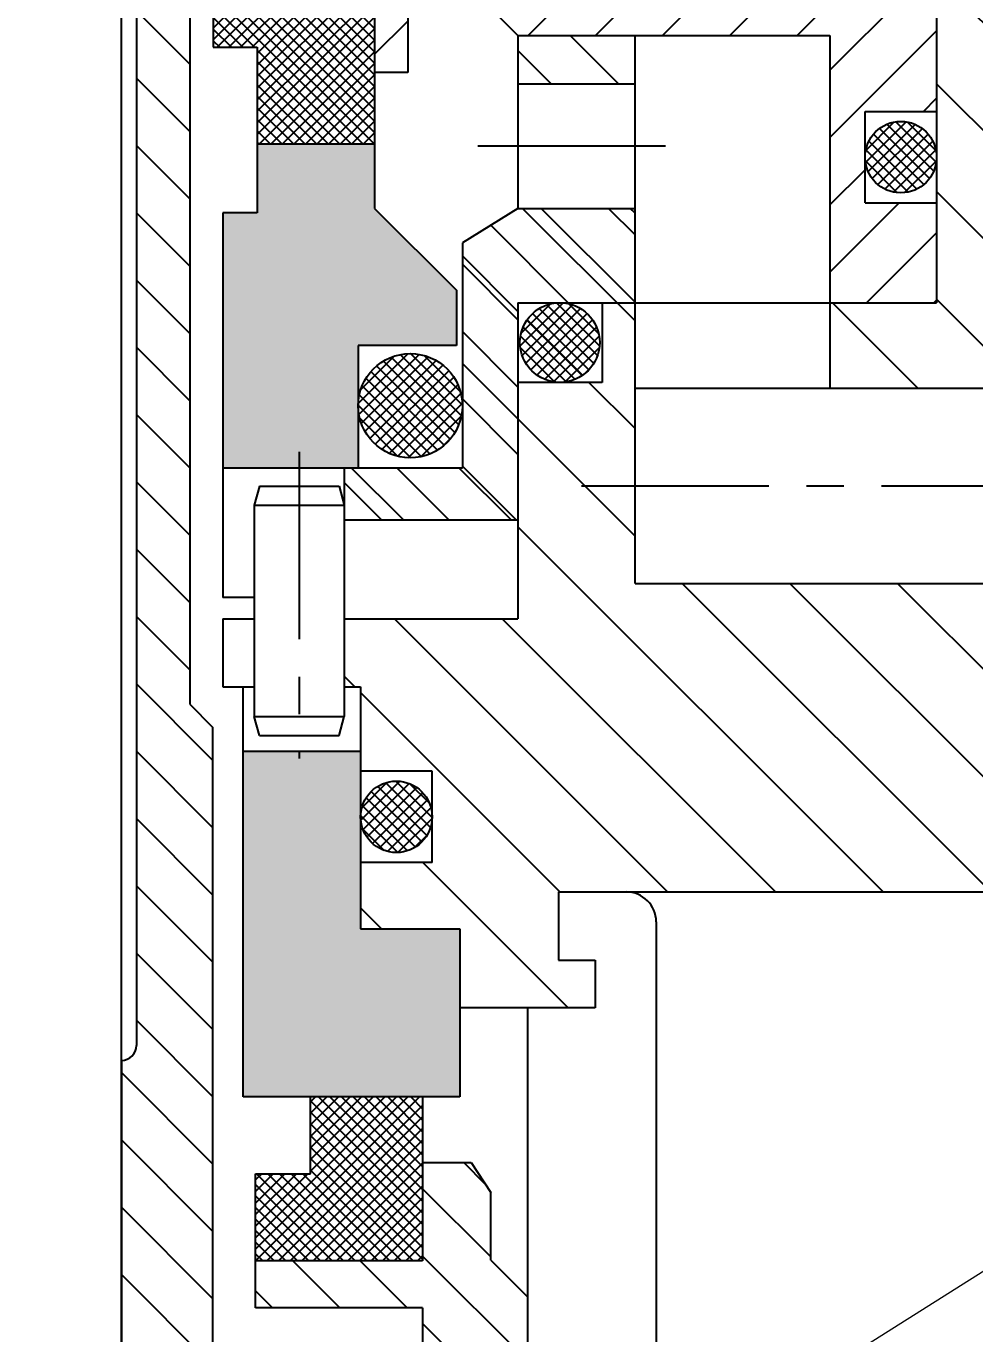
# Model space of a CAD drawing. Header units: inches. Extents: x -375 to 8535, y -477 to 12465.
# Drawn here: x 1673.52 to 1705.16, y 8089.6 to 8133.22 of the extents above; entities that cross this region are included whole.
import ezdxf

# ---------------------------------------------------------------- set-up
doc = ezdxf.new("R2010")
doc.units = ezdxf.units.IN
doc.header["$LTSCALE"] = 5
doc.linetypes.add('CENTER', pattern=[2, 1.25, -0.25, 0.25, -0.25])
for name, color, linetype in [('1轮廓实线层', 7, 'Continuous'), ('2细线层', 4, 'Continuous'), ('3中心线层', 1, 'CENTER'), ('5剖面线层', 2, 'Continuous')]:
    doc.layers.add(name, color=color, linetype=linetype)
doc.layers.add('图层4', color=3, linetype='Continuous', lineweight=13)
doc.styles.add('HC_TEXTSTYLE', font='isocp', dxfattribs={"width": 0.667, "bigfont": 'hzfs'})
doc.styles.add('PC_TEXTSTYLE', font='isocp.shx', dxfattribs={"width": 0.8, "bigfont": 'hzfs.shx'})
doc.dimstyles.new('TH_GBDIM', dxfattribs={"dimscale": 15, "dimtxt": 3, "dimasz": 2.5, "dimexe": 1.25, "dimexo": 0, "dimgap": 0.8, "dimtad": 1, "dimdec": 0, "dimzin": 0, "dimdsep": 46, "dimtxsty": 'PC_TEXTSTYLE', "dimcen": 2.5, "dimclrd": 256, "dimclre": 256, "dimclrt": 3, "dimadec": 0, "dimazin": 0, "dimtfac": 0.714286, "dimtdec": 0, "dimtmove": 0, "dimatfit": 3, "dimfxl": 0, "dimtzin": 0, "dimlwd": -1, "dimlwe": -1, "dimarcsym": 0})
pattern_1 = [(45, (5799.4296, -2833.5269), (-1.12253202, 1.12253202), [])]
pattern_2 = [(225, (5799.42965, -2829.7719), (0.1928510002, -0.1928510002), []), (315, (5799.42965, -2829.7719), (0.1928510002, 0.1928510002), [])]
pattern_3 = [(225, (5799.42965, -2833.52687), (0.1928510002, -0.1928510002), []), (315, (5799.42965, -2833.52687), (0.1928510002, 0.1928510002), [])]

# ---------------------------------------------------------------- blocks, each defined once
blk = doc.blocks.new('*D1726')
at = {"layer": '1轮廓实线层', "color": 3}
for p, q in [((1314.198, 8127.39), (1314.198, 8003.718)), ((1824.198, 8127.39), (1824.198, 8003.718)), ((1786.698, 8022.468), (1351.698, 8022.468))]:
    blk.add_line(p, q, dxfattribs=at)
for points in [[(1351.698, 8028.718), (1351.698, 8016.218), (1314.198, 8022.468)], [(1786.698, 8016.218), (1786.698, 8028.718), (1824.198, 8022.468)]]:
    blk.add_solid(points, dxfattribs=at)
at = {"layer": 'Defpoints', "color": 0}
for p in [(1314.198, 8127.39), (1824.198, 8127.39), (1314.198, 8022.468)]:
    blk.add_point(p, dxfattribs=at)
at = {"layer": '1轮廓实线层', "color": 3, "insert": (1431.04, 8056.968), "char_height": 45, "attachment_point": 5, "style": 'PC_TEXTSTYLE'}
blk.add_mtext('510', dxfattribs=at)
blk = doc.blocks.new('55-CD')
at = {"layer": '2细线层'}
h = blk.add_hatch(dxfattribs=at)
h.set_pattern_fill('AR-SAND', color=256, scale=0.02, angle=180, style=0)
h.set_pattern_definition([(217.5, (5799.42965, -2833.5269), (0.032000626, -0.978826475), [0, -0.77216, 0, -0.8636, 0, -0.8255]), (187.5, (5799.4296, -2833.5269), (-0.89904657, -1.4336502), [0, -0.41656, 0, -0.69596, 0, -0.2667]), (147.5, (5800.0545, -2833.5269), (-1.58198474, -0.00287437), [0, -0.254, 0, -0.9144, 0, -1.1938]), (137.5, (5800.0545, -2833.5269), (-1.527112905, -0.44585865), [0, -0.127, 0, -0.59944, 0, -0.6858])])
h.paths.add_polyline_path([(-13852.589, 2910.814), (-13852.589, 2908.73), (-13850.626, 2908.73), (-13848.079, 2908.73), (-13848.079, 2917.247), (-13849.227, 2917.247), (-13849.227, 2919.536), (-13853.14, 2919.536), (-13853.14, 2917.396), (-13855.864, 2914.673), (-13855.864, 2912.827), (-13852.589, 2912.827)])
h.paths.add_polyline_path([(-13785.159, 2917.247), (-13786.307, 2917.247), (-13786.307, 2908.73), (-13783.76, 2908.73), (-13781.797, 2908.73), (-13781.797, 2910.814), (-13781.797, 2912.827), (-13778.522, 2912.827), (-13778.522, 2914.673), (-13781.246, 2917.396), (-13781.246, 2919.536), (-13785.159, 2919.536)])
h = blk.add_hatch(dxfattribs=at)
h.set_pattern_fill('AR-SAND', color=256, scale=0.02, angle=180, style=0)
h.set_pattern_definition([(217.5, (5799.42965, -2829.7719), (0.032000626, -0.978826475), [0, -0.77216, 0, -0.8636, 0, -0.8255]), (187.5, (5799.4296, -2829.7719), (-0.89904657, -1.4336502), [0, -0.41656, 0, -0.69596, 0, -0.2667]), (147.5, (5800.0545, -2829.7719), (-1.58198474, -0.00287437), [0, -0.254, 0, -0.9144, 0, -1.1938]), (137.5, (5800.0545, -2829.7719), (-1.527112905, -0.44585865), [0, -0.127, 0, -0.59944, 0, -0.6858])])
h.paths.add_polyline_path([(-13852.672, 2897.098), (-13852.672, 2895.571), (-13852.672, 2893.367), (-13855.979, 2893.367), (-13855.979, 2888.88), (-13855.979, 2887.755), (-13854.74, 2887.755), (-13851.004, 2887.755), (-13848.753, 2887.755), (-13848.753, 2899.277), (-13850.626, 2899.277), (-13852.672, 2899.277), (-13852.672, 2898.625)])
h.paths.add_polyline_path([(-13781.714, 2897.098), (-13781.714, 2898.625), (-13781.714, 2899.277), (-13783.76, 2899.277), (-13785.633, 2899.277), (-13785.633, 2887.755), (-13783.382, 2887.755), (-13779.646, 2887.755), (-13778.407, 2887.755), (-13778.407, 2888.88), (-13778.407, 2893.367), (-13781.714, 2893.367), (-13781.714, 2895.571)])
at = {"layer": '5剖面线层'}
h = blk.add_hatch(dxfattribs=at)
h.set_pattern_fill('ANSI31', color=256, scale=0.5, angle=90, style=0)
h.paths.add_polyline_path([(-13844.693, 2870.459), (-13844.693, 2888.971, -0.414214), (-13845.193, 2889.471), (-13845.193, 2924.091, -0.414214), (-13844.693, 2924.591), (-13844.693, 2946.261), (-13847.112, 2946.261, -0.414214), (-13848.112, 2947.261), (-13848.112, 2948.432), (-13848.112, 2949.602, -0.414214), (-13847.112, 2950.602), (-13844.693, 2950.602), (-13844.693, 2952.152), (-13849.098, 2952.152), (-13850.098, 2951.152), (-13850.098, 2950.102), (-13850.098, 2945.058), (-13850.098, 2941.13), (-13849.539, 2941.13), (-13846.974, 2941.13), (-13846.974, 2933.597), (-13846.974, 2930.09), (-13846.974, 2929.183), (-13846.974, 2927.883), (-13846.974, 2900.857), (-13847.737, 2900.094), (-13847.737, 2877.896), (-13847.737, 2876.465), (-13847.737, 2874.938), (-13847.737, 2873.411), (-13847.737, 2870.459)])
h.paths.add_polyline_path([(-13786.649, 2870.459), (-13786.649, 2873.411), (-13786.649, 2874.938), (-13786.649, 2876.465), (-13786.649, 2877.896), (-13786.649, 2900.094), (-13787.412, 2900.857), (-13787.412, 2927.883), (-13787.412, 2929.183), (-13787.412, 2930.09), (-13787.412, 2933.597), (-13787.412, 2941.13), (-13784.847, 2941.13), (-13784.288, 2941.13), (-13784.288, 2945.058), (-13784.288, 2950.102), (-13784.288, 2951.152), (-13785.288, 2952.152), (-13789.693, 2952.152), (-13789.693, 2950.602), (-13787.274, 2950.602, -0.414214), (-13786.274, 2949.602), (-13786.274, 2948.432), (-13786.274, 2947.261, -0.414214), (-13787.274, 2946.261), (-13789.693, 2946.261), (-13789.693, 2924.591, -0.414214), (-13789.193, 2924.091), (-13789.193, 2889.471, -0.414214), (-13789.693, 2888.971), (-13789.693, 2870.459)])
h.paths.add_polyline_path([(-13786.649, 2863.706), (-13789.693, 2863.706), (-13789.693, 2861.407), (-13787.649, 2861.407), (-13786.649, 2862.407)])
h.paths.add_polyline_path([(-13847.737, 2862.407), (-13846.737, 2861.407), (-13844.693, 2861.407), (-13844.693, 2863.706), (-13847.737, 2863.706)])
h = blk.add_hatch(dxfattribs=at)
h.set_pattern_fill('ANSI31', color=256, scale=0.5, style=0)
h.set_pattern_definition(pattern_1)
h.paths.add_polyline_path([(-13786.628, 2926.124), (-13781.246, 2926.124), (-13781.246, 2921.924), (-13780.142, 2921.924), (-13780.142, 2950.102), (-13782.071, 2950.102), (-13782.071, 2948.338), (-13780.972, 2948.338), (-13780.972, 2945.058), (-13783.212, 2945.058), (-13783.212, 2938.888), (-13784.847, 2938.888), (-13787.04, 2938.888), (-13787.04, 2935.519), (-13784.847, 2935.519), (-13782.661, 2935.519), (-13782.661, 2927.883), (-13783.638, 2927.883), (-13786.628, 2927.883)])
h = blk.add_hatch(dxfattribs=at)
h.set_pattern_fill('ANSI31', color=256, scale=0.8, angle=90, style=0)
h.paths.add_polyline_path([(-13897.693, 2927.595, 0.414214), (-13899.693, 2925.595), (-13899.693, 2896.595, 0.414214), (-13897.693, 2894.595), (-13891.193, 2894.595), (-13891.193, 2927.595)])
h.paths.add_polyline_path([(-13861.529, 2894.595), (-13859.27, 2894.595), (-13859.27, 2892.318), (-13860.495, 2892.318), (-13860.495, 2890.725), (-13858.237, 2890.725), (-13855.979, 2890.725), (-13855.979, 2893.367), (-13852.672, 2893.367), (-13852.672, 2895.571), (-13855.056, 2895.571), (-13855.056, 2897.098, -1), (-13852.672, 2897.098, -1), (-13855.056, 2897.098), (-13855.056, 2898.625), (-13852.672, 2898.625), (-13852.672, 2899.277), (-13852.672, 2901.438), (-13852.126, 2901.438), (-13852.126, 2903.705), (-13857.919, 2903.705), (-13857.919, 2907.001), (-13857.919, 2911.589), (-13859.316, 2911.589), (-13860.727, 2911.589), (-13860.727, 2914.248), (-13861.824, 2914.248), (-13868.323, 2914.248), (-13871.88, 2914.248), (-13871.88, 2917.579), (-13871.88, 2919.106), (-13871.88, 2920.633), (-13871.88, 2926.323), (-13871.88, 2927.595), (-13873.193, 2927.595), (-13873.193, 2894.595)])
h.paths.add_polyline_path([(-13778.322, 2910.814), (-13778.322, 2908.73), (-13781.797, 2908.73), (-13782.26, 2908.73), (-13782.26, 2907.5), (-13782.26, 2907.001), (-13776.467, 2907.001), (-13776.467, 2911.589), (-13776.467, 2914.248), (-13775.07, 2914.248, -0.414214), (-13773.741, 2912.919, -0.414214), (-13775.07, 2911.589), (-13776.467, 2911.589), (-13776.467, 2907.001), (-13776.467, 2903.705), (-13782.26, 2903.705), (-13782.26, 2901.438), (-13781.714, 2901.438), (-13781.714, 2899.277), (-13781.714, 2898.625), (-13779.33, 2898.625), (-13779.33, 2897.098), (-13779.33, 2895.571), (-13781.714, 2895.571), (-13781.714, 2893.367), (-13778.407, 2893.367), (-13778.407, 2890.725), (-13776.149, 2890.725), (-13773.891, 2890.725), (-13773.891, 2892.318), (-13775.116, 2892.318), (-13775.116, 2894.595), (-13772.857, 2894.595), (-13736.693, 2894.595, 0.414214), (-13734.693, 2896.595), (-13734.693, 2898.986), (-13749.714, 2899.583), (-13749.714, 2900.806), (-13755.352, 2900.806), (-13755.352, 2904.888), (-13772.562, 2904.888), (-13772.562, 2908.143), (-13772.562, 2911.399), (-13772.562, 2914.248), (-13773.659, 2914.248), (-13773.659, 2911.589), (-13775.07, 2911.589, -1), (-13775.07, 2914.248), (-13773.659, 2914.248), (-13772.562, 2914.248), (-13772.562, 2917.396), (-13776.469, 2917.396), (-13778.322, 2916.25)])
h.paths.add_polyline_path([(-13755.352, 2911.399), (-13755.352, 2915.481), (-13749.714, 2915.481), (-13749.714, 2916.704), (-13734.693, 2917.301), (-13734.693, 2925.595, 0.414214), (-13736.693, 2927.595), (-13762.506, 2927.595), (-13762.506, 2926.323), (-13762.506, 2920.633), (-13762.506, 2919.106), (-13762.506, 2917.579), (-13762.506, 2914.248), (-13766.063, 2914.248), (-13766.063, 2911.399)])
h.paths.add_polyline_path([(-13749.714, 2915.481), (-13734.693, 2915.481), (-13734.693, 2917.301), (-13749.714, 2916.704)])
h.paths.add_polyline_path([(-13749.714, 2899.583), (-13734.693, 2898.986), (-13734.693, 2900.806), (-13749.714, 2900.806)])
h = blk.add_hatch(dxfattribs=at)
h.set_pattern_fill('ANSI31', color=256, scale=0.5, style=0)
h.set_pattern_definition(pattern_1)
h.paths.add_polyline_path([(-13762.506, 2917.579), (-13764.89, 2917.579), (-13764.89, 2919.106), (-13764.89, 2920.633), (-13762.506, 2920.633), (-13762.506, 2926.323), (-13777.909, 2926.323), (-13778.62, 2926.323), (-13778.62, 2925.312), (-13776.469, 2923.161), (-13772.562, 2923.161), (-13766.063, 2923.161), (-13766.063, 2914.248), (-13762.506, 2914.248)])
h = blk.add_hatch(dxfattribs=at)
h.set_pattern_fill('ANSI37', color=256, scale=0.0859, angle=180, style=0)
h.set_pattern_definition([(225, (5799.42965, -2833.52687), (0.1928510002, -0.1928510002), []), (315, (5799.42965, -2833.52687), (0.1928510002, 0.1928510002), [])])
h.paths.add_polyline_path([(-13853.14, 2926.124), (-13853.14, 2921.924), (-13853.14, 2919.536), (-13849.227, 2919.536), (-13849.227, 2922.771), (-13847.758, 2922.771), (-13847.758, 2926.124)])
h.paths.add_polyline_path([(-13786.628, 2922.771), (-13785.159, 2922.771), (-13785.159, 2919.536), (-13781.246, 2919.536), (-13781.246, 2921.924), (-13781.246, 2926.124), (-13786.628, 2926.124)])
h = blk.add_hatch(dxfattribs=at)
h.set_pattern_fill('ANSI31', color=256, scale=0.5, angle=90, style=0)
h.set_pattern_definition([(135, (5799.4296, -2833.5269), (-1.12253202, -1.12253202), [])])
h.paths.add_polyline_path([(-13776.469, 2921.548), (-13772.562, 2921.548), (-13772.562, 2923.161), (-13776.469, 2923.161)])
h.paths.add_polyline_path([(-13778.322, 2910.814), (-13778.322, 2908.73), (-13781.797, 2908.73), (-13782.26, 2908.73), (-13782.26, 2907.5), (-13782.26, 2907.001), (-13776.467, 2907.001), (-13776.467, 2911.589), (-13776.467, 2914.248), (-13775.07, 2914.248), (-13773.659, 2914.248), (-13772.562, 2914.248), (-13772.562, 2917.396), (-13776.469, 2917.396), (-13778.322, 2916.25)])
h = blk.add_hatch(dxfattribs=at)
h.set_pattern_fill('ANSI37', color=256, scale=0.0859, angle=180, style=0)
h.set_pattern_definition(pattern_3)
h.paths.add_polyline_path([(-13869.496, 2919.106, 1), (-13871.88, 2919.106, 1)])
h.paths.add_polyline_path([(-13764.89, 2919.106, 1), (-13762.506, 2919.106, 1)])
h = blk.add_hatch(dxfattribs=at)
h.set_pattern_fill('ANSI37', color=256, scale=0.0859, angle=180, style=0)
h.set_pattern_definition(pattern_3)
h.paths.add_polyline_path([(-13859.316, 2911.589, 0.414214), (-13857.987, 2912.919, 0.414214), (-13859.316, 2914.248, 1)])
h.paths.add_polyline_path([(-13775.07, 2911.589, 0.414214), (-13773.741, 2912.919, 0.414214), (-13775.07, 2914.248, 1)])
h = blk.add_hatch(dxfattribs=at)
h.set_pattern_fill('ANSI37', color=256, scale=0.0859, angle=180, style=0)
h.set_pattern_definition(pattern_3)
h.paths.add_polyline_path([(-13856.064, 2910.814, 1), (-13852.589, 2910.814, 1)])
h.paths.add_polyline_path([(-13781.797, 2910.814, 1), (-13778.322, 2910.814, 1)])
h = blk.add_hatch(dxfattribs=at)
h.set_pattern_fill('ANSI37', color=256, scale=0.0859, angle=180, style=0)
h.set_pattern_definition(pattern_2)
h.paths.add_polyline_path([(-13855.056, 2897.098, 1), (-13852.672, 2897.098, 1)])
h.paths.add_polyline_path([(-13779.33, 2897.098, 1), (-13781.714, 2897.098, 1)])
h = blk.add_hatch(dxfattribs=at)
h.set_pattern_fill('ANSI37', color=256, scale=0.0859, angle=180, style=0)
h.set_pattern_definition(pattern_2)
h.paths.add_polyline_path([(-13854.74, 2887.755), (-13854.74, 2885.566), (-13854.74, 2882.284), (-13849.166, 2882.284), (-13849.166, 2885.193), (-13851.004, 2885.193), (-13851.004, 2887.755)])
h.paths.add_polyline_path([(-13783.382, 2885.193), (-13785.22, 2885.193), (-13785.22, 2882.284), (-13779.646, 2882.284), (-13779.646, 2885.566), (-13779.646, 2887.755), (-13783.382, 2887.755)])
h = blk.add_hatch(dxfattribs=at)
h.set_pattern_fill('ANSI31', color=256, scale=0.5, angle=90, style=0)
h.set_pattern_definition([(135, (5799.4296, -2829.7719), (-1.12253202, -1.12253202), [])])
h.paths.add_polyline_path([(-13779.646, 2874.938), (-13779.646, 2872.12), (-13779.117, 2872.12), (-13779.117, 2867.082), (-13776.149, 2867.082), (-13776.149, 2881.087), (-13777.376, 2882.314), (-13777.376, 2884.573), (-13778.03, 2885.566), (-13779.646, 2885.566), (-13779.646, 2882.284), (-13785.22, 2882.284), (-13785.22, 2880.722), (-13779.646, 2880.722), (-13779.646, 2877.896), (-13779.646, 2876.465)])
h.paths.add_polyline_path([(-13779.892, 2867.084), (-13779.882, 2867.084), (-13779.882, 2867.082), (-13779.892, 2867.082)], flags=24)
h.paths.add_polyline_path([(-13779.117, 2867.082), (-13779.117, 2862.407), (-13776.149, 2862.407), (-13776.149, 2867.082)])
for p, q in [((-13780.142, 2950.102), (-13780.142, 2921.924)), ((-13787.412, 2941.13), (-13787.412, 2900.857)), ((-13762.506, 2928.323), (-13762.506, 2914.248)), ((-13786.628, 2927.883), (-13786.628, 2922.771)), ((-13781.246, 2926.124), (-13781.246, 2917.396)), ((-13778.62, 2925.312), (-13776.469, 2923.161)), ((-13789.193, 2924.091), (-13789.193, 2889.471)), ((-13776.469, 2923.161), (-13776.469, 2917.396)), ((-13776.469, 2923.161), (-13766.063, 2923.161)), ((-13772.562, 2904.888), (-13772.562, 2923.161)), ((-13766.063, 2923.161), (-13766.063, 2911.399)), ((-13786.628, 2922.771), (-13785.159, 2922.771)), ((-13785.159, 2922.771), (-13785.159, 2917.247)), ((-13780.142, 2921.924), (-13781.246, 2921.924)), ((-13776.469, 2921.548), (-13772.562, 2921.548)), ((-13764.89, 2917.579), (-13764.89, 2920.633)), ((-13764.89, 2920.633), (-13762.506, 2920.633)), ((-13781.246, 2919.536), (-13785.159, 2919.536)), ((-13764.89, 2917.579), (-13762.506, 2917.579)), ((-13785.159, 2917.247), (-13786.307, 2917.247)), ((-13786.307, 2917.247), (-13786.307, 2904.411)), ((-13781.246, 2917.396), (-13778.522, 2914.673)), ((-13776.469, 2917.396), (-13778.322, 2916.25)), ((-13776.469, 2917.396), (-13772.562, 2917.396)), ((-13778.322, 2916.25), (-13778.322, 2908.73)), ((-13778.522, 2914.673), (-13778.522, 2912.827)), ((-13776.467, 2914.248), (-13762.506, 2914.248)), ((-13776.467, 2914.248), (-13776.467, 2903.705)), ((-13773.659, 2914.248), (-13773.659, 2911.589)), ((-13778.522, 2912.827), (-13781.797, 2912.827)), ((-13781.797, 2912.827), (-13781.797, 2908.73)), ((-13773.659, 2911.589), (-13776.467, 2911.589)), ((-13772.562, 2911.399), (-13755.352, 2911.399)), ((-13778.322, 2908.73), (-13786.307, 2908.73)), ((-13782.26, 2908.73), (-13782.26, 2900.447)), ((-13785.091, 2908.13), (-13785.26, 2907.5)), ((-13785.091, 2908.13), (-13782.428, 2908.13)), ((-13782.428, 2908.13), (-13782.26, 2907.5)), ((-13785.26, 2907.5), (-13785.26, 2900.447)), ((-13785.26, 2907.5), (-13782.26, 2907.5)), ((-13782.26, 2907.001), (-13776.467, 2907.001)), ((-13772.562, 2904.888), (-13755.352, 2904.888)), ((-13785.26, 2904.411), (-13786.307, 2904.411)), ((-13786.307, 2903.705), (-13785.26, 2903.705)), ((-13786.307, 2903.705), (-13786.307, 2901.438)), ((-13782.26, 2903.705), (-13776.467, 2903.705)), ((-13786.307, 2901.438), (-13785.26, 2901.438)), ((-13785.633, 2887.755), (-13785.633, 2901.438)), ((-13782.26, 2901.438), (-13781.714, 2901.438)), ((-13781.714, 2901.438), (-13781.714, 2893.367)), ((-13787.412, 2900.857), (-13786.649, 2900.094)), ((-13785.26, 2900.447), (-13782.26, 2900.447)), ((-13785.091, 2899.817), (-13785.26, 2900.447)), ((-13782.428, 2899.817), (-13782.26, 2900.447)), ((-13786.649, 2900.094), (-13786.649, 2870.082)), ((-13785.091, 2899.817), (-13782.428, 2899.817)), ((-13781.714, 2899.277), (-13785.633, 2899.277)), ((-13779.33, 2898.625), (-13781.714, 2898.625)), ((-13779.33, 2895.571), (-13779.33, 2898.625)), ((-13779.33, 2895.571), (-13781.714, 2895.571)), ((-13775.116, 2894.595), (-13736.693, 2894.595)), ((-13775.116, 2894.595), (-13775.116, 2892.318)), ((-13771.857, 2893.595), (-13771.857, 2862.407)), ((-13781.714, 2893.367), (-13778.407, 2893.367)), ((-13778.407, 2893.367), (-13778.407, 2887.755)), ((-13775.116, 2892.318), (-13773.891, 2892.318)), ((-13773.891, 2892.318), (-13773.891, 2890.725)), ((-13773.891, 2890.725), (-13778.407, 2890.725)), ((-13776.149, 2890.725), (-13776.149, 2862.407)), ((-13789.693, 2888.971), (-13789.693, 2861.407)), ((-13778.407, 2887.755), (-13785.633, 2887.755)), ((-13783.382, 2885.193), (-13783.382, 2887.755)), ((-13779.646, 2887.755), (-13779.646, 2882.284)), ((-13785.22, 2880.722), (-13785.22, 2885.193)), ((-13785.22, 2885.193), (-13783.382, 2885.193)), ((-13779.646, 2885.566), (-13778.03, 2885.566)), ((-13778.03, 2885.566), (-13777.376, 2884.573)), ((-13777.376, 2882.314), (-13777.376, 2884.573)), ((-13779.646, 2882.284), (-13785.22, 2882.284)), ((-13777.376, 2882.314), (-13776.149, 2881.087)), ((-13779.646, 2880.722), (-13785.22, 2880.722)), ((-13779.646, 2880.722), (-13779.646, 2872.12))]:
    blk.add_line(p, q)
for centre, radius in [((-13763.698, 2919.106), 1.192), ((-13775.07, 2912.919), 1.329), ((-13780.059, 2910.814), 1.737), ((-13780.522, 2897.098), 1.192)]:
    blk.add_circle(centre, radius)
for centre, radius, start, end in [((-13772.857, 2893.595), 1, 0, 90), ((-13789.693, 2889.471), 0.5, 270, 0)]:
    blk.add_arc(centre, radius, start, end)
at = {"layer": '3中心线层'}
for p, q in [((-13771.552, 2919.472), (-13777.936, 2919.472)), ((-13783.76, 2909.272), (-13783.76, 2899.049)), ((-13774.348, 2908.143), (-13731.697, 2908.143))]:
    blk.add_line(p, q, dxfattribs=at)
at = {"style": 'HC_TEXTSTYLE'}
blk.add_text('HC_SUPERPART', height=0.001, rotation=270, dxfattribs=at).set_placement((-13783.76, 2908.13))

msp = doc.modelspace()

# ---------------------------------------------------------------- hatches: boundary and pattern name
at = {"layer": '5剖面线层'}
h = msp.add_hatch(dxfattribs=at)
h.set_pattern_fill('ANSI31', color=256, scale=2.5, style=0)
h.set_pattern_definition([(45, (-22.1376, 1186.929), (-5.61266, 5.61266), [])])
h.paths.add_polyline_path([(1571.698, 8270.07), (1566.698, 8270.07), (1566.698, 8264.07), (1571.698, 8264.07)])
h.paths.add_polyline_path([(1566.698, 8218.07), (1571.698, 8218.07), (1571.698, 8226.07), (1566.698, 8226.07)])
h.paths.add_polyline_path([(1726.698, 8226.07), (1726.698, 8218.07), (1731.698, 8218.07), (1731.698, 8226.07)])
edge = h.paths.add_edge_path()
edge.add_line((1726.698, 8264.07), (1731.698, 8264.07))
edge.add_line((1731.698, 8264.07), (1731.698, 8270.07))
edge.add_line((1731.698, 8270.07), (1726.698, 8270.07))
edge.add_line((1726.698, 8270.07), (1726.698, 8264.07))
edge.add_spline(control_points=[(1726.698, 8264.07), (1726.698, 8264.07), (1726.698, 8264.07), (1726.698, 8264.07)], knot_values=[0.999752, 0.999752, 0.999752, 0.999752, 1, 1, 1, 1], degree=3, periodic=0)
h.paths.add_polyline_path([(1604.198, 8349.433), (1694.198, 8349.433), (1694.198, 8277.433), (1604.198, 8277.433)], flags=24)
h.paths.add_polyline_path([(1611.888, 8076.831), (1611.898, 8076.831), (1611.898, 8076.829), (1611.888, 8076.829)], flags=24)
h.paths.add_polyline_path([(1615.766, 8117.878), (1615.766, 8117.867), (1615.765, 8117.867), (1615.765, 8117.878)], flags=24)
h.paths.add_polyline_path([(1686.499, 8076.831), (1686.51, 8076.831), (1686.51, 8076.829), (1686.499, 8076.829)], flags=24)
h.paths.add_polyline_path([(1682.632, 8117.878), (1682.632, 8117.867), (1682.63, 8117.867), (1682.63, 8117.878)], flags=24)
h.paths.add_polyline_path([(1496.698, 8186.07), (1496.698, 8186.08), (1496.7, 8186.08), (1496.7, 8186.07)], flags=24)
h.paths.add_polyline_path([(1712.198, 8108.07), (1712.198, 8108.08), (1712.2, 8108.08), (1712.2, 8108.07)], flags=24)
h.paths.add_polyline_path([(1584.197, 8104.342), (1584.197, 8104.352), (1584.199, 8104.352), (1584.199, 8104.342)], flags=24)
h.paths.add_polyline_path([(1400.478, 8172.019), (1464.58, 8172.019), (1464.58, 8100.019), (1400.478, 8100.019)], flags=24)
h.paths.add_polyline_path([(1776.318, 8405.718), (1872.078, 8405.718), (1872.078, 8333.718), (1776.318, 8333.718)], flags=24)

# ---------------------------------------------------------------- linework, layer by layer
msp.add_line((1676.698, 8038.536), (1676.698, 8211.57))
at = {"layer": '图层4'}
msp.add_line((1799.198, 8150.738), (547.802, 7362.488), dxfattribs=at)

# ---------------------------------------------------------------- block references
at = {"layer": '1轮廓实线层', "ltscale": 0.5}
msp.add_blockref('55-CD', (15466.391, 5209.747), dxfattribs=at)

# ---------------------------------------------------------------- dimensions: what is measured, and where the dimension line sits
at = {"layer": '1轮廓实线层'}
dim = msp.add_linear_dim(base=(1314.198, 8022.468), p1=(1824.198, 8127.39), p2=(1314.198, 8127.39), text='510', dimstyle='TH_GBDIM', override={"dimclrd": 3, "dimclre": 3}, dxfattribs=at)
dim.commit()
dim.dimension.update_dxf_attribs({"geometry": '*D1726', "text_midpoint": (1431.04, 8022.468), "dimtype": 160})

doc.saveas('drawing.dxf')
